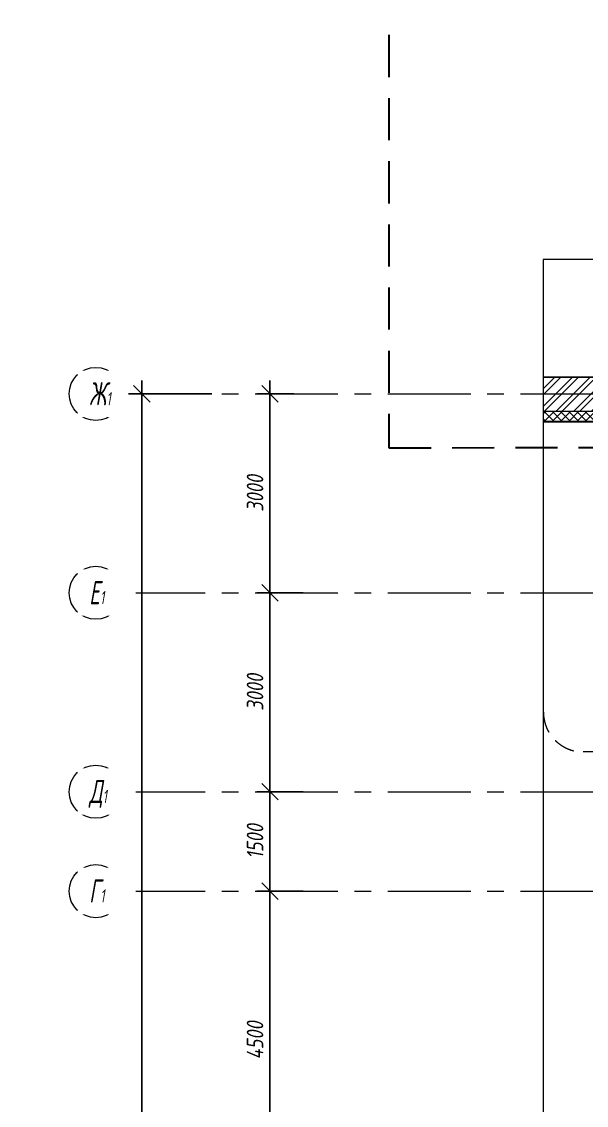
# Model space of a CAD drawing. Header units: millimetres. Extents: x -85420 to 1195317, y -69347 to 470418.
# Drawn here: x 536243 to 544751, y 44212 to 60557 of the extents above; entities that cross this region are included whole.
import ezdxf
from ezdxf import colors
from ezdxf.entities.mleader import LeaderData, LeaderLine
from ezdxf.math import Vec2, Vec3

# ---------------------------------------------------------------- set-up
doc = ezdxf.new("R2010")
doc.units = ezdxf.units.MM
for name, pattern in [('ADSK_Штриховая_ш2 п1', [3, 2, -1]), ('CENTER', [2, 1.25, -0.25, 0.25, -0.25]), ('DASHED', [19.05, 12.7, -6.35]), ('ГОСТ 2.303 4', [7, 5, -2, 0])]:
    doc.linetypes.add(name, pattern=pattern)
doc.layers.add('АР_Граница ПБ', color=7, linetype='Continuous', lineweight=53, true_color=0xf60404)
doc.layers.add('ПБ_граница', color=7, linetype='ГОСТ 2.303 4', lineweight=40, true_color=0xdb0000)
doc.layers.add('АР_новое окно', color=160, linetype='Continuous')
for name, color, linetype, lineweight in [('АР_Оси', 7, 'Continuous', 25), ('АР_Оси размеры', 164, 'Continuous', 9), ('АР_Отметки', 7, 'Continuous', 5), ('АР_Сущ Несущая стена', 250, 'Continuous', 50), ('АР_Утеплитель', 250, 'Continuous', 13), ('АР_Штриховка кирпич', 250, 'Continuous', 9), ('Контунр козырька', 250, 'ADSK_Штриховая_ш2 п1', 30)]:
    doc.layers.add(name, color=color, linetype=linetype, lineweight=lineweight)
doc.layers.add('АР_Площадь контур', color=7, linetype='Continuous', lineweight=30, true_color=0xff9ee7, plot=False)
doc.styles.add('ISOCPEUR', font='', dxfattribs={"height": 250})
doc.styles.add('ГОСТ 2.304', font='CS_Gost2304.shx', dxfattribs={"oblique": 10})
doc.styles.get('ISOCPEUR').set_extended_font_data('ISOCPEUR', italic=True)
doc.dimstyles.new('СПДС', dxfattribs={"dimscale": 100, "dimtxt": 2.5, "dimasz": 2.5, "dimexe": 2, "dimexo": 0.625, "dimgap": 1, "dimtad": 1, "dimdec": 0, "dimrnd": 5, "dimtxsty": 'ГОСТ 2.304', "dimblk": 'OBLIQUE', "dimblk1": 'OBLIQUE', "dimblk2": 'OBLIQUE', "dimcen": 2.5, "dimdle": 2, "dimadec": 0, "dimazin": 2, "dimtfac": 0.75, "dimtdec": 4, "dimtmove": 1, "dimatfit": 3, "dimfxl": 1, "dimtfill": 1, "dimtolj": 1, "dimarcsym": 1})

# ---------------------------------------------------------------- blocks, each defined once
blk = doc.blocks.new('_DotSmall')
at = {"color": 0, "linetype": 'ByBlock', "const_width": 0.5}
blk.add_lwpolyline([(-0.0625, 0, 1), (0.0625, 0, 1)], format="xyb", close=True, dxfattribs=at)
blk = doc.blocks.new('_Oblique')
at = {"color": 0, "linetype": 'ByBlock', "lineweight": -2}
blk.add_line((-0.5, -0.5), (0.5, 0.5), dxfattribs=at)
blk = doc.blocks.new('*D446')
at = {"layer": 'Defpoints', "color": 0, "ltscale": 100, "transparency": 16777216}
for p in [(625404, 33101), (625967, 33101), (625913, 28601)]:
    blk.add_point(p, dxfattribs=at)
at = {"layer": 'АР_Оси размеры', "color": 0, "lineweight": -2, "ltscale": 100, "transparency": 16777216}
for p, q in [((625404, 28401), (625404, 33301)), ((625905, 33101), (625204, 33101)), ((625851, 28601), (625204, 28601))]:
    blk.add_line(p, q, dxfattribs=at)
at = {"layer": 'АР_Оси размеры', "color": 0, "lineweight": -2, "ltscale": 100, "transparency": 16777216, "xscale": 250, "yscale": 250, "zscale": 250}
for p, rotation in [((625404, 33101), 90), ((625404, 28601), 270)]:
    blk.add_blockref('_Oblique', p, dxfattribs=dict(at, rotation=rotation))
at = {"layer": 'АР_Оси размеры', "color": 0, "lineweight": 9, "ltscale": 100, "transparency": 16777216, "insert": (625179, 30851), "char_height": 250, "attachment_point": 5, "rotation": 90, "style": 'ГОСТ 2.304', "bg_fill": 3, "box_fill_scale": 1.1, "bg_fill_color": 256, "bg_fill_true_color": 13158600, "bg_fill_transparency": 0}
blk.add_mtext('\\A1;4500', dxfattribs=at)
blk = doc.blocks.new('*D447')
at = {"layer": 'Defpoints', "color": 0, "ltscale": 100, "transparency": 16777216}
for p in [(625404, 34601), (625967, 34601), (625967, 33101)]:
    blk.add_point(p, dxfattribs=at)
at = {"layer": 'АР_Оси размеры', "color": 0, "lineweight": -2, "ltscale": 100, "transparency": 16777216}
for p, q in [((625404, 32901), (625404, 34801)), ((625905, 34601), (625204, 34601)), ((625905, 33101), (625204, 33101))]:
    blk.add_line(p, q, dxfattribs=at)
at = {"layer": 'АР_Оси размеры', "color": 0, "lineweight": -2, "ltscale": 100, "transparency": 16777216, "xscale": 250, "yscale": 250, "zscale": 250}
for p, rotation in [((625404, 34601), 90), ((625404, 33101), 270)]:
    blk.add_blockref('_Oblique', p, dxfattribs=dict(at, rotation=rotation))
at = {"layer": 'АР_Оси размеры', "color": 0, "lineweight": 9, "ltscale": 100, "transparency": 16777216, "insert": (625179, 33851), "char_height": 250, "attachment_point": 5, "rotation": 90, "style": 'ГОСТ 2.304', "bg_fill": 3, "box_fill_scale": 1.1, "bg_fill_color": 256, "bg_fill_true_color": 13158600, "bg_fill_transparency": 0}
blk.add_mtext('\\A1;1500', dxfattribs=at)
blk = doc.blocks.new('*D448')
at = {"layer": 'Defpoints', "color": 0, "ltscale": 100, "transparency": 16777216}
for p in [(625404, 37601), (625828, 37601), (625967, 34601)]:
    blk.add_point(p, dxfattribs=at)
at = {"layer": 'АР_Оси размеры', "color": 0, "lineweight": -2, "ltscale": 100, "transparency": 16777216}
for p, q in [((625404, 34401), (625404, 37801)), ((625765, 37601), (625204, 37601)), ((625905, 34601), (625204, 34601))]:
    blk.add_line(p, q, dxfattribs=at)
at = {"layer": 'АР_Оси размеры', "color": 0, "lineweight": -2, "ltscale": 100, "transparency": 16777216, "xscale": 250, "yscale": 250, "zscale": 250}
for p, rotation in [((625404, 37601), 90), ((625404, 34601), 270)]:
    blk.add_blockref('_Oblique', p, dxfattribs=dict(at, rotation=rotation))
at = {"layer": 'АР_Оси размеры', "color": 0, "lineweight": 9, "ltscale": 100, "transparency": 16777216, "insert": (625179, 36101), "char_height": 250, "attachment_point": 5, "rotation": 90, "style": 'ГОСТ 2.304', "bg_fill": 3, "box_fill_scale": 1.1, "bg_fill_color": 256, "bg_fill_true_color": 13158600, "bg_fill_transparency": 0}
blk.add_mtext('\\A1;3000', dxfattribs=at)
blk = doc.blocks.new('*D449')
at = {"layer": 'Defpoints', "color": 0, "ltscale": 100, "transparency": 16777216}
for p in [(625404, 40601), (625828, 40601), (625967, 37601)]:
    blk.add_point(p, dxfattribs=at)
at = {"layer": 'АР_Оси размеры', "color": 0, "lineweight": -2, "ltscale": 100, "transparency": 16777216}
for p, q in [((625404, 37401), (625404, 40801)), ((625765, 40601), (625204, 40601)), ((625905, 37601), (625204, 37601))]:
    blk.add_line(p, q, dxfattribs=at)
at = {"layer": 'АР_Оси размеры', "color": 0, "lineweight": -2, "ltscale": 100, "transparency": 16777216, "xscale": 250, "yscale": 250, "zscale": 250}
for p, rotation in [((625404, 40601), 90), ((625404, 37601), 270)]:
    blk.add_blockref('_Oblique', p, dxfattribs=dict(at, rotation=rotation))
at = {"layer": 'АР_Оси размеры', "color": 0, "lineweight": 9, "ltscale": 100, "transparency": 16777216, "insert": (625179, 39101), "char_height": 250, "attachment_point": 5, "rotation": 90, "style": 'ГОСТ 2.304', "bg_fill": 3, "box_fill_scale": 1.1, "bg_fill_color": 256, "bg_fill_true_color": 13158600, "bg_fill_transparency": 0}
blk.add_mtext('\\A1;3000', dxfattribs=at)
blk = doc.blocks.new('*D480')
at = {"layer": 'Defpoints', "color": 0, "ltscale": 100, "transparency": 16777216}
for p in [(623472, 40601), (624591, 40601), (623851, 16686)]:
    blk.add_point(p, dxfattribs=at)
at = {"layer": 'АР_Оси размеры', "color": 0, "lineweight": -2, "ltscale": 100, "transparency": 16777216}
for p, q in [((623472, 16486), (623472, 40801)), ((624528, 40601), (623272, 40601)), ((623788, 16686), (623272, 16686))]:
    blk.add_line(p, q, dxfattribs=at)
at = {"layer": 'АР_Оси размеры', "color": 0, "lineweight": -2, "ltscale": 100, "transparency": 16777216, "xscale": 250, "yscale": 250, "zscale": 250}
for p, rotation in [((623472, 40601), 90), ((623472, 16686), 270)]:
    blk.add_blockref('_Oblique', p, dxfattribs=dict(at, rotation=rotation))
at = {"layer": 'АР_Оси размеры', "color": 0, "lineweight": 9, "ltscale": 100, "transparency": 16777216, "insert": (623247, 29397), "char_height": 250, "attachment_point": 5, "rotation": 90, "style": 'ГОСТ 2.304', "bg_fill": 3, "box_fill_scale": 1.1, "bg_fill_color": 256, "bg_fill_true_color": 13158600, "bg_fill_transparency": 0}
blk.add_mtext('\\A1;23915', dxfattribs=at)
blk = doc.blocks.new('*U441')
at = {"layer": 'АР_Граница ПБ', "color": 18, "linetype": 'DASHED', "lineweight": 30, "ltscale": 50, "true_color": 0x000000}
blk.add_lwpolyline([(5716, 10401, 0.157896), (8648, 16439), (38244, 16439), (38244, 19569), (41754, 19569), (41754, 30409), (15745, 30409), (15745, 33919), (6404, 33919), (6404, 30409), (-756, 30409), (-756, 33409), (-11596, 33409), (-11596, 29855, 0.334723), (-20031, 21409), (-23596, 21409), (-23596, 7563), (-17656, 7568), (-17656, -16340), (-10047, -16340)], format="xyb", dxfattribs=at)
blk = doc.blocks.new('АР план')
at = {"layer": 'АР_Утеплитель', "lineweight": 9, "ltscale": 100}
h = blk.add_hatch(dxfattribs=at)
h.set_pattern_fill('ANSI37', color=256, scale=700)
h.set_pattern_definition([(45, (-342743.055, 73102.75), (-61.871843, 61.871843), []), (135, (-342743.055, 73102.75), (-61.871843, -61.871843), [])])
h.paths.add_polyline_path([(629522.5, 40340.9), (629522.5, 40190.9), (633146.9, 40190.9), (633146.9, 37210.6), (633296.9, 37210.6), (633296.9, 40340.9)])
at = {"layer": 'АР_Штриховка кирпич', "lineweight": 9, "ltscale": 100}
h = blk.add_hatch(dxfattribs=at)
h.set_pattern_fill('ANSI32', color=256, scale=500)
h.set_pattern_definition([(45, (-317629.56, 98823), (-132.58252, 132.58252), []), (45, (-317541.18, 98823), (-132.58252, 132.58252), [])])
h.paths.add_polyline_path([(629522.5, 40850.9), (629522.5, 40840.6), (629522.5, 40840.6), (629522.5, 40340.9), (633296.9, 40340.9), (633297, 40340.9), (633937, 40340.9), (633936.9, 40850.9)])
at = {"layer": 'Defpoints', "color": 18, "lineweight": 9, "ltscale": 100, "true_color": 0x000000}
blk.add_lwpolyline([(639417, 42625.6), (629522.5, 42625.6), (629522.5, 14722.7), (657815.7, 14722.7), (657815.7, 42625.6), (639537, 42625.6)], dxfattribs=at)
at = {"layer": 'АР_новое окно', "lineweight": 9, "ltscale": 100}
for p, q in [((629522.5, 40190.9), (633146.9, 40190.9)), ((629522.5, 40180.9), (633136.9, 40180.9))]:
    blk.add_line(p, q, dxfattribs=at)
at = {"layer": 'АР_Оси', "linetype": 'CENTER', "lineweight": 9, "ltscale": 1000}
for p, q in [((623178.5, 40600.9), (657815.7, 40600.9)), ((623178.5, 37600.9), (657815.7, 37600.9)), ((623178.5, 34600.9), (657815.7, 34600.9)), ((623178.5, 33100.9), (657815.7, 33100.9))]:
    blk.add_line(p, q, dxfattribs=at)
at = {"layer": 'АР_Оси', "lineweight": 9, "ltscale": 0.5}
for centre in [(622778.5, 40600.9), (622778.5, 37600.9), (622778.5, 34600.9), (622778.5, 33100.9)]:
    blk.add_circle(centre, 400, dxfattribs=at)
at = {"layer": 'АР_Площадь контур', "lineweight": 9}
blk.add_lwpolyline([(635473, 42625.6), (635473, 41570.9), (633816.9, 41570.9), (633816.9, 40850.9), (629522.5, 40850.9)], dxfattribs=at)
at = {"layer": 'АР_Сущ Несущая стена', "lineweight": 9, "ltscale": 100}
for p, q in [((629522.5, 40850.9), (633936.9, 40850.9)), ((629522.5, 40340.9), (633296.9, 40340.9))]:
    blk.add_line(p, q, dxfattribs=at)
at = {"layer": 'Контунр козырька', "linetype": 'DASHED', "lineweight": 9, "ltscale": 25}
for points in [[(629524.9, 35783.6), (629524.9, 40180.9)], [(633136.9, 35200.6), (630124.9, 35200.6)]]:
    blk.add_lwpolyline(points, dxfattribs=at)
blk.add_arc((630124.9, 35800.6), 600, 180, 270, dxfattribs=at)
at = {"layer": 'Defpoints', "lineweight": 9, "ltscale": 100}
blk.add_blockref('*U441', (650792.8, 32225.9), dxfattribs=at)
at = {"layer": 'АР_Оси', "lineweight": 9, "char_height": 350, "width": 528.82, "attachment_point": 1, "line_spacing_factor": 1.149209, "style": 'ГОСТ 2.304', "bg_fill": 2}
for s, insert in [('{\\W0.8;Ж\\H0.57143x;1}', (622678.7, 40778.7)), ('{\\W0.8;Е\\H0.57143x;1}', (622678.7, 37778.7)), ('{\\W0.8;Д\\H0.57143x;1}', (622678.7, 34778.7)), ('{\\W0.8;Г\\H0.57143x;1}', (622678.7, 33278.7))]:
    blk.add_mtext(s, dxfattribs=dict(at, insert=insert))
at = {"layer": 'АР_Оси размеры', "lineweight": 9, "ltscale": 100}
dim = blk.add_linear_dim(base=(625404.4, 33100.9), p1=(625913.3, 28600.9), p2=(625967.3, 33100.9), angle=90, dimstyle='СПДС', dxfattribs=at)
dim.commit()
dim.dimension.update_dxf_attribs({"geometry": '*D446', "text_midpoint": (625179.4, 30850.9)})
dim = blk.add_linear_dim(base=(625404.4, 34600.9), p1=(625967.3, 33100.9), p2=(625967.3, 34600.9), angle=90, dimstyle='СПДС', dxfattribs=at)
dim.commit()
dim.dimension.update_dxf_attribs({"geometry": '*D447', "text_midpoint": (625179.4, 33850.9)})
at = {"layer": 'АР_Отметки', "lineweight": 9}
ml = blk.add_multileader_mtext('Standard', dxfattribs=at)
ml.set_content('+3,950', color=256, style='ISOCPEUR')
ml.set_leader_properties(color=256, linetype='Continuous', lineweight=-1)
ml.set_arrow_properties(name='DOTSMALL')
ml.build(insert=Vec2(0, 0))
ml.multileader.update_dxf_attribs({"has_text_frame": 1, "text_left_attachment_type": 4, "text_right_attachment_type": 4, "dogleg_length": 100, "arrow_head_size": 180})
ctx = ml.context
ctx.base_point, ctx.char_height, ctx.arrow_head_size, ctx.landing_gap_size, ctx.plane_origin = Vec3(653061.3, 32239.7), 250, 180, 50, Vec3(652979.9, 30972.2)
ctx.left_attachment, ctx.right_attachment = 4, 4
notes = []
notes.append((ctx, [(0, (0, 0, 0), (0, 0), (1, 0), 1, [])]))
ctx.mtext.insert, ctx.mtext.width, ctx.mtext.line_spacing_style, ctx.mtext.flow_direction = Vec3(653111.3, 32573.1), 852.697, 2, 5
for ctx, leaders in notes:
    for number, flags, end, landing, length, lines in leaders:
        leader = LeaderData()
        leader.index, (leader.has_last_leader_line, leader.has_dogleg_vector, leader.attachment_direction) = number, flags
        leader.last_leader_point, leader.dogleg_vector, leader.dogleg_length = Vec3(end), Vec3(landing), length
        for number, points, colour, breaks in lines:
            line = LeaderLine()
            line.index, line.vertices, line.color, line.breaks = number, Vec3.list(points), colors.encode_raw_color(colour), breaks
            leader.lines.append(line)
        ctx.leaders.append(leader)
at = {"layer": 'АР_Оси размеры', "lineweight": 9, "ltscale": 100}
dim = blk.add_linear_dim(base=(623471.6, 40600.9), p1=(623850.7, 16685.9), p2=(624590.8, 40600.9), angle=90, dimstyle='СПДС', dxfattribs=at)
dim.commit()
dim.dimension.update_dxf_attribs({"geometry": '*D480', "text_midpoint": (623471.6, 29397.3), "dimtype": 128})
dim = blk.add_linear_dim(base=(625404.4, 37600.9), p1=(625967.3, 34600.9), p2=(625827.8, 37600.9), angle=90, dimstyle='СПДС', dxfattribs=at)
dim.commit()
dim.dimension.update_dxf_attribs({"geometry": '*D448', "text_midpoint": (625179.4, 36100.9)})
dim = blk.add_linear_dim(base=(625404.4, 40600.9), p1=(625967.3, 37600.9), p2=(625827.8, 40600.9), angle=90, dimstyle='СПДС', dxfattribs=at)
dim.commit()
dim.dimension.update_dxf_attribs({"geometry": '*D449', "text_midpoint": (625179.4, 39100.9)})

msp = doc.modelspace()

# ---------------------------------------------------------------- leaders
at = {"layer": 'ПБ_граница', "linetype": 'ByBlock', "lineweight": 0, "ltscale": 70}
ml = msp.add_multileader_mtext('Standard', dxfattribs=at)
ml.set_content('Граница пожарной зоны ', color=256, style='ГОСТ 2.304')
ml.set_leader_properties(color=256, lineweight=-1)
ml.set_arrow_properties(name='DOTSMALL')
ml.build(insert=Vec2(0, 0))
ml.multileader.update_dxf_attribs({"text_left_attachment_type": 6, "text_right_attachment_type": 6, "dogleg_length": 173.1, "arrow_head_size": 250, "scale": 100})
ctx = ml.context
ctx.base_point, ctx.scale, ctx.char_height, ctx.arrow_head_size, ctx.landing_gap_size, ctx.plane_origin = Vec3(450273, 51533, 0), 100, 250, 250, 200, Vec3(406909.5, 65636.9, 0)
ctx.left_attachment, ctx.right_attachment = 6, 6
notes = []
notes.append((ctx, [(0, (1, 1, 0), (450099.9, 51533, 0), (1, 0), 173.1, [(3, [(448218.2, 55394.9, 0)], 0, [])])]))
ctx.mtext.insert, ctx.mtext.width, ctx.mtext.defined_height, ctx.mtext.line_spacing_factor, ctx.mtext.flow_direction = Vec3(450473, 51845.5, 0), 7160.099, 981, 0.768, 5
at = {"layer": 'ПБ_граница', "linetype": 'ByBlock', "ltscale": 70}
ml = msp.add_multileader_mtext('Standard', dxfattribs=at)
ml.set_content('Граница пожарной зоны ', color=256, style='ГОСТ 2.304')
ml.set_leader_properties(color=256, lineweight=-1)
ml.set_arrow_properties(name='DOTSMALL')
ml.build(insert=Vec2(0, 0))
ml.multileader.update_dxf_attribs({"text_left_attachment_type": 6, "text_right_attachment_type": 6, "dogleg_length": 173.1, "arrow_head_size": 250, "scale": 100})
ctx = ml.context
ctx.base_point, ctx.scale, ctx.char_height, ctx.arrow_head_size, ctx.landing_gap_size, ctx.plane_origin = Vec3(477990.1, 48649.7, 0), 100, 250, 250, 200, Vec3(527576.5, 62301.7, 0)
ctx.left_attachment, ctx.right_attachment = 6, 6
notes.append((ctx, [(0, (1, 1, 0), (482435.1, 48649.7, 0), (-1, 0), 173.1, [(3, [(485194.9, 51198.5, 0)], 0, [])])]))
ctx.mtext.insert, ctx.mtext.width, ctx.mtext.defined_height, ctx.mtext.line_spacing_factor, ctx.mtext.flow_direction = Vec3(478206.1, 48962.2, 0), 7160.099, 981, 0.768, 5
for ctx, leaders in notes:
    for number, flags, end, landing, length, lines in leaders:
        leader = LeaderData()
        leader.index, (leader.has_last_leader_line, leader.has_dogleg_vector, leader.attachment_direction) = number, flags
        leader.last_leader_point, leader.dogleg_vector, leader.dogleg_length = Vec3(end), Vec3(landing), length
        for number, points, colour, breaks in lines:
            line = LeaderLine()
            line.index, line.vertices, line.color, line.breaks = number, Vec3.list(points), colors.encode_raw_color(colour), breaks
            leader.lines.append(line)
        ctx.leaders.append(leader)

# ---------------------------------------------------------------- next in the draw order: block references
at = {"color": 12, "true_color": 0xe00000}
msp.add_blockref('АР план', (-85419.9, 14341.6), dxfattribs=at)

doc.saveas('drawing.dxf')
